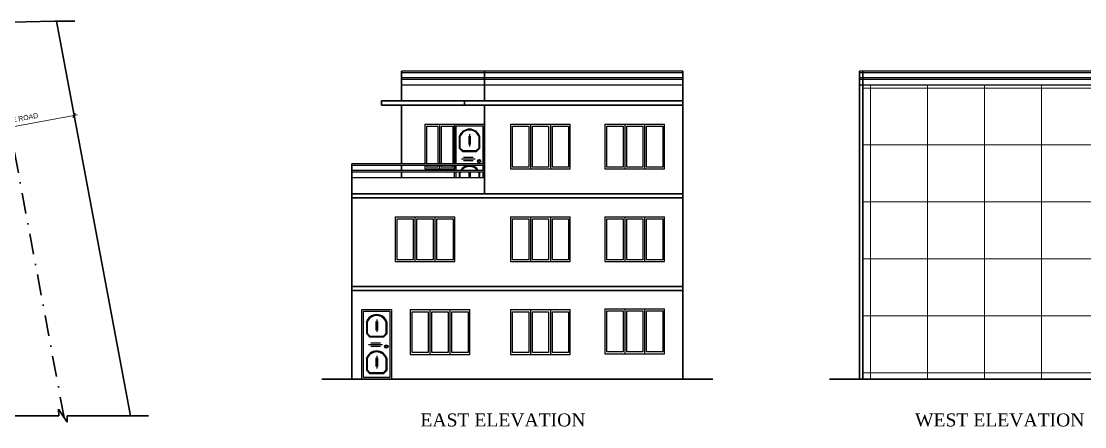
# Model space of a CAD drawing. Header units: inches. Extents: x 45643 to 67490, y -6777 to -1282.
# Drawn here: x 59007 to 60290, y -4557 to -4067 of the extents above; entities that cross this region are included whole.
import ezdxf

# ---------------------------------------------------------------- set-up
doc = ezdxf.new("R2010")
doc.units = ezdxf.units.IN
doc.header["$MEASUREMENT"] = 0
doc.linetypes.add('DASHDOT', pattern=[1, 0.5, -0.25, 0, -0.25])
for name, color, linetype, lineweight in [('1', 7, 'Continuous', 25), ('A_hatch', 253, 'Continuous', 5), ('A_Title Text', 105, 'Continuous', 60), ('ELEVATION', 6, 'Continuous', 30)]:
    doc.layers.add(name, color=color, linetype=linetype, lineweight=lineweight)
doc.styles.add('Arial', font='arial.ttf')
doc.styles.get("Standard").update_dxf_attribs({"font": 'times.ttf'})
doc.dimstyles.new('Sudeep', dxfattribs={"dimtxt": 6, "dimasz": 4, "dimexe": 4.5, "dimexo": 4.5, "dimgap": 5, "dimtad": 1, "dimdec": 0, "dimlunit": 4, "dimtxsty": 'Arial', "dimblk": 'OBLIQUE', "dimcen": 250, "dimdle": 4, "dimclrd": 86, "dimclre": 5, "dimclrt": 1, "dimadec": 0, "dimazin": 0, "dimtfac": 1, "dimtdec": 0, "dimtix": 1, "dimtmove": 1, "dimatfit": 3, "dimldrblk": 'OBLIQUE', "dimfxl": 4.5, "dimfxlon": 1, "dimfrac": 2, "dimlwd": 15, "dimlwe": 13, "dimarcsym": 0})

# ---------------------------------------------------------------- blocks, each defined once
blk = doc.blocks.new('_Oblique')
at = {"color": 0, "linetype": 'ByBlock', "lineweight": -2}
blk.add_line((-0.5, -0.5), (0.5, 0.5), dxfattribs=at)
blk = doc.blocks.new('*D624')
at = {"layer": 'A_Title Text', "color": 86, "lineweight": 15, "transparency": 16777216}
blk.add_line((58911.3, -4210.4), (59074.4, -4179.9), dxfattribs=at)
at = {"layer": 'A_Title Text', "color": 5, "lineweight": 13, "transparency": 16777216}
for p, q in [((59069.7, -4176.2), (59071.3, -4185.1)), ((58914.4, -4205.3), (58916, -4214.1))]:
    blk.add_line(p, q, dxfattribs=at)
at = {"layer": 'Defpoints', "color": 0, "transparency": 16777216}
for p in [(59051.1, -4077.2), (58895.8, -4106.2), (59070.5, -4180.7)]:
    blk.add_point(p, dxfattribs=at)
at = {"layer": 'A_Title Text', "color": 86, "lineweight": 15, "transparency": 16777216, "xscale": 4, "yscale": 4, "zscale": 4}
for p, rotation in [((59070.5, -4180.7), 10.59254933067285), ((58915.2, -4209.7), 190.5925493306728)]:
    blk.add_blockref('_Oblique', p, dxfattribs=dict(at, rotation=rotation))
at = {"layer": 'A_Title Text', "color": 1, "transparency": 16777216, "insert": (58991.4, -4187.2), "char_height": 6, "width": 94.95, "attachment_point": 5, "rotation": 10.5925, "style": 'Arial'}
blk.add_mtext('13\'-2" WIDE ROAD', dxfattribs=at)

msp = doc.modelspace()

# ---------------------------------------------------------------- hatches: boundary and pattern name
at = {"layer": 'A_hatch', "ltscale": 5}
h = msp.add_hatch(dxfattribs=at)
h.set_pattern_fill('ANSI37', color=11, scale=550, angle=45)
h.set_pattern_definition([(90, (-2324.59, -4491.416), (-68.75, 0), []), (180, (-2324.59, -4491.416), (-7e-15, -68.75), [])])
h.paths.add_polyline_path([(60357.7, -4275.2), (60357.7, -4168.2), (60377.6, -4168.2), (60377.6, -4163.2), (60357.7, -4163.2), (60357.7, -4144.2), (60022.2, -4144.2), (60022.2, -4163.2), (60022.2, -4275.2), (60022.2, -4387.2), (60022.2, -4499.2), (60357.7, -4499.2), (60357.7, -4387.2)])

# ---------------------------------------------------------------- linework, layer by layer
at = {"color": 5}
for p, q in [((59493.5, -4191.2), (59529.5, -4191.2)), ((59493.5, -4191.2), (59493.5, -4239.2)), ((59511.5, -4191.2), (59511.5, -4239.2)), ((59529.5, -4191.2), (59529.5, -4239.2)), ((59597.2, -4191.2), (59669.2, -4191.2)), ((59597.2, -4191.2), (59597.2, -4245.2)), ((59621.2, -4191.2), (59621.2, -4245.2)), ((59645.2, -4191.2), (59645.2, -4245.2)), ((59669.2, -4245.2), (59669.2, -4191.2)), ((59710.9, -4191.2), (59782.9, -4191.2)), ((59710.9, -4191.2), (59710.9, -4245.2)), ((59734.9, -4191.2), (59734.9, -4245.2)), ((59758.9, -4191.2), (59758.9, -4245.2)), ((59782.9, -4245.2), (59782.9, -4191.2)), ((59493.5, -4241.2), (59493.5, -4245.2)), ((59493.5, -4245.2), (59529.5, -4245.2)), ((59511.5, -4241.2), (59511.5, -4245.2)), ((59529.5, -4241.2), (59529.5, -4245.2)), ((59597.2, -4245.2), (59669.2, -4245.2)), ((59710.9, -4245.2), (59782.9, -4245.2)), ((59457.8, -4303.2), (59529.8, -4303.2)), ((59457.8, -4303.2), (59457.8, -4357.2)), ((59481.8, -4303.2), (59481.8, -4357.2)), ((59505.8, -4303.2), (59505.8, -4357.2)), ((59529.8, -4357.2), (59529.8, -4303.2)), ((59597.2, -4303.2), (59669.2, -4303.2)), ((59597.2, -4303.2), (59597.2, -4357.2)), ((59621.2, -4303.2), (59621.2, -4357.2)), ((59645.2, -4303.2), (59645.2, -4357.2)), ((59669.2, -4357.2), (59669.2, -4303.2)), ((59710.9, -4303.2), (59782.9, -4303.2)), ((59710.9, -4303.2), (59710.9, -4357.2)), ((59734.9, -4303.2), (59734.9, -4357.2)), ((59758.9, -4303.2), (59758.9, -4357.2)), ((59782.9, -4357.2), (59782.9, -4303.2)), ((59457.8, -4357.2), (59529.8, -4357.2)), ((59597.2, -4357.2), (59669.2, -4357.2)), ((59710.9, -4357.2), (59782.9, -4357.2)), ((59475.8, -4415.2), (59547.8, -4415.2)), ((59475.8, -4415.2), (59475.8, -4469.2)), ((59499.8, -4415.2), (59499.8, -4469.2)), ((59523.8, -4415.2), (59523.8, -4469.2)), ((59547.8, -4469.2), (59547.8, -4415.2)), ((59597.2, -4415.2), (59669.2, -4415.2)), ((59597.2, -4415.2), (59597.2, -4469.2)), ((59621.2, -4415.2), (59621.2, -4469.2)), ((59645.2, -4415.2), (59645.2, -4469.2)), ((59669.2, -4469.2), (59669.2, -4415.2)), ((59710.9, -4414.4), (59782.9, -4414.4)), ((59710.9, -4414.4), (59710.9, -4468.4)), ((59734.9, -4414.4), (59734.9, -4468.4)), ((59758.9, -4414.4), (59758.9, -4468.4)), ((59782.9, -4468.4), (59782.9, -4414.4)), ((59475.8, -4469.2), (59547.8, -4469.2)), ((59597.2, -4469.2), (59669.2, -4469.2)), ((59710.9, -4468.4), (59782.9, -4468.4))]:
    msp.add_line(p, q, dxfattribs=at)
at = {"color": 40, "ltscale": 5}
for p, q in [((59535.1, -4206.7), (59535.1, -4220.2)), ((59536.1, -4206.7), (59536.1, -4219.8)), ((59546.6, -4205.6), (59546.6, -4215.9)), ((59547.6, -4203.2), (59547.6, -4218.2)), ((59548.6, -4205.6), (59548.6, -4215.9)), ((59559.1, -4219.8), (59559.1, -4206.7)), ((59560.1, -4220.2), (59560.1, -4206.7)), ((59539.1, -4224.2), (59535.1, -4220.2)), ((59539.5, -4223.2), (59536.1, -4219.8)), ((59555.6, -4223.2), (59559.1, -4219.8)), ((59556.1, -4224.2), (59560.1, -4220.2)), ((59537.8, -4233.3), (59554.6, -4233.3)), ((59539.1, -4224.2), (59556.1, -4224.2)), ((59539.1, -4224.2), (59556.1, -4224.2)), ((59539.5, -4223.2), (59555.6, -4223.2)), ((59540.4, -4231.3), (59552.2, -4231.3)), ((59540.4, -4235.3), (59552.2, -4235.3)), ((59535.1, -4250.7), (59535.1, -4256.2)), ((59536.1, -4250.7), (59536.1, -4256.2)), ((59546.6, -4249.6), (59546.6, -4256.2)), ((59547.6, -4249.2), (59547.6, -4256.2)), ((59548.6, -4249.6), (59548.6, -4256.2)), ((59559.1, -4256.2), (59559.1, -4250.7)), ((59560.1, -4256.2), (59560.1, -4250.7)), ((59435.6, -4427.2), (59435.6, -4442.2)), ((59423.1, -4430.7), (59423.1, -4444.2)), ((59424.1, -4430.7), (59424.1, -4443.8)), ((59434.6, -4429.6), (59434.6, -4439.9)), ((59436.6, -4429.6), (59436.6, -4439.9)), ((59447.1, -4443.8), (59447.1, -4430.7)), ((59448.1, -4444.2), (59448.1, -4430.7)), ((59427.1, -4448.2), (59423.1, -4444.2)), ((59427.5, -4447.2), (59424.1, -4443.8)), ((59427.1, -4448.2), (59444.1, -4448.2)), ((59427.1, -4448.2), (59444.1, -4448.2)), ((59427.5, -4447.2), (59443.6, -4447.2)), ((59443.6, -4447.2), (59447.1, -4443.8)), ((59444.1, -4448.2), (59448.1, -4444.2)), ((59425.8, -4457.3), (59442.6, -4457.3)), ((59428.4, -4455.3), (59440.2, -4455.3)), ((59428.4, -4459.3), (59440.2, -4459.3)), ((59423.1, -4474.7), (59423.1, -4488.2)), ((59424.1, -4474.7), (59424.1, -4487.8)), ((59434.6, -4473.6), (59434.6, -4483.9)), ((59435.6, -4471.2), (59435.6, -4486.2)), ((59436.6, -4473.6), (59436.6, -4483.9)), ((59447.1, -4487.8), (59447.1, -4474.7)), ((59448.1, -4488.2), (59448.1, -4474.7)), ((59427.1, -4492.2), (59423.1, -4488.2)), ((59427.5, -4491.2), (59424.1, -4487.8)), ((59427.1, -4492.2), (59444.1, -4492.2)), ((59427.1, -4492.2), (59444.1, -4492.2)), ((59427.5, -4491.2), (59443.6, -4491.2)), ((59443.6, -4491.2), (59447.1, -4487.8)), ((59444.1, -4492.2), (59448.1, -4488.2))]:
    msp.add_line(p, q, dxfattribs=at)
at = {"color": 5}
for points in [[(59496, -4239.2), (59496, -4193.7), (59509.5, -4193.7), (59509.5, -4239.2)], [(59514, -4239.2), (59514, -4193.7), (59527.5, -4193.7), (59527.5, -4239.2)], [(59509.5, -4241.2), (59509.5, -4243.1), (59496, -4243.1), (59496, -4241.2)], [(59527.5, -4241.2), (59527.5, -4243.1), (59514, -4243.1), (59514, -4241.2)]]:
    msp.add_lwpolyline(points, dxfattribs=at)
for points in [[(59599.6, -4193.7), (59619.1, -4193.7), (59619.1, -4243.1), (59599.6, -4243.1)], [(59623.6, -4193.7), (59643.1, -4193.7), (59643.1, -4243.1), (59623.6, -4243.1)], [(59647.6, -4193.7), (59667.1, -4193.7), (59667.1, -4243.1), (59647.6, -4243.1)], [(59713.3, -4193.7), (59732.9, -4193.7), (59732.9, -4243.1), (59713.3, -4243.1)], [(59737.3, -4193.7), (59756.9, -4193.7), (59756.9, -4243.1), (59737.3, -4243.1)], [(59761.3, -4193.7), (59780.9, -4193.7), (59780.9, -4243.1), (59761.3, -4243.1)], [(59460.2, -4305.7), (59479.8, -4305.7), (59479.8, -4355.1), (59460.2, -4355.1)], [(59484.2, -4305.7), (59503.8, -4305.7), (59503.8, -4355.1), (59484.2, -4355.1)], [(59508.2, -4305.7), (59527.8, -4305.7), (59527.8, -4355.1), (59508.2, -4355.1)], [(59599.6, -4305.7), (59619.1, -4305.7), (59619.1, -4355.1), (59599.6, -4355.1)], [(59623.6, -4305.7), (59643.1, -4305.7), (59643.1, -4355.1), (59623.6, -4355.1)], [(59647.6, -4305.7), (59667.1, -4305.7), (59667.1, -4355.1), (59647.6, -4355.1)], [(59713.3, -4305.7), (59732.9, -4305.7), (59732.9, -4355.1), (59713.3, -4355.1)], [(59737.3, -4305.7), (59756.9, -4305.7), (59756.9, -4355.1), (59737.3, -4355.1)], [(59761.3, -4305.7), (59780.9, -4305.7), (59780.9, -4355.1), (59761.3, -4355.1)], [(59478.2, -4417.7), (59497.8, -4417.7), (59497.8, -4467.1), (59478.2, -4467.1)], [(59502.2, -4417.7), (59521.8, -4417.7), (59521.8, -4467.1), (59502.2, -4467.1)], [(59526.2, -4417.7), (59545.8, -4417.7), (59545.8, -4467.1), (59526.2, -4467.1)], [(59599.6, -4417.7), (59619.1, -4417.7), (59619.1, -4467.1), (59599.6, -4467.1)], [(59623.6, -4417.7), (59643.1, -4417.7), (59643.1, -4467.1), (59623.6, -4467.1)], [(59647.6, -4417.7), (59667.1, -4417.7), (59667.1, -4467.1), (59647.6, -4467.1)], [(59713.3, -4416.8), (59732.9, -4416.8), (59732.9, -4466.2), (59713.3, -4466.2)], [(59737.3, -4416.8), (59756.9, -4416.8), (59756.9, -4466.2), (59737.3, -4466.2)], [(59761.3, -4416.8), (59780.9, -4416.8), (59780.9, -4466.2), (59761.3, -4466.2)]]:
    msp.add_lwpolyline(points, close=True, dxfattribs=at)
at = {"color": 40, "ltscale": 5}
for centre, radius, start, end in [((59547.6, -4210.2), 13, 15.5303, 164.4697), ((59547.6, -4210.3), 12, 17.0615, 162.9385), ((59547.6, -4254.2), 13, 32.5153, 147.4847), ((59547.6, -4254.3), 12, 35.7572, 144.2428), ((59547.6, -4254.2), 13, 157.4576, 164.4697), ((59547.6, -4254.3), 12, 155.2858, 162.9385), ((59547.6, -4254.3), 12, 17.0615, 24.7142), ((59547.6, -4254.2), 13, 15.5303, 22.5424), ((59435.6, -4434.2), 13, 15.5303, 164.4697), ((59435.6, -4434.3), 12, 17.0615, 162.9385), ((59435.6, -4478.2), 13, 15.5303, 164.4697), ((59435.6, -4478.3), 12, 17.0615, 162.9385)]:
    msp.add_arc(centre, radius, start, end, dxfattribs=at)
at = {"layer": '1', "color": 11, "ltscale": 5}
for p, q in [((59805.1, -4127.2), (59465.5, -4127.2)), ((59805.1, -4129.2), (59465.5, -4129.2)), ((60357.7, -4127.2), (60018.2, -4127.2)), ((60357.7, -4129.2), (60018.2, -4129.2)), ((59805.1, -4135.2), (59465.5, -4135.2)), ((59805.1, -4137.2), (59465.5, -4137.2)), ((59805.1, -4144.2), (59465.5, -4144.2)), ((60357.7, -4135.2), (60018.2, -4135.2)), ((60357.7, -4137.2), (60018.2, -4137.2)), ((60357.7, -4144.2), (60018.2, -4144.2)), ((59565.5, -4239.2), (59405.5, -4239.2)), ((59565.5, -4241.2), (59405.5, -4241.2)), ((59565.5, -4247.2), (59405.5, -4247.2)), ((59565.5, -4249.2), (59405.5, -4249.2)), ((59565.5, -4256.2), (59405.5, -4256.2))]:
    msp.add_line(p, q, dxfattribs=at)
at = {"layer": '1', "color": 2, "ltscale": 5}
for points in [[(59529.5, -4239.2), (59529.5, -4191.2), (59565.5, -4191.2), (59565.5, -4256.2)], [(59531.5, -4239.2), (59531.5, -4193.2), (59563.5, -4193.2), (59563.5, -4239.2)], [(59529.5, -4247.2), (59529.5, -4241.2)], [(59531.5, -4247.2), (59531.5, -4241.2)], [(59563.5, -4241.2), (59563.5, -4247.2)], [(59529.5, -4256.2), (59529.5, -4249.2)], [(59531.5, -4256.2), (59531.5, -4249.2)], [(59563.5, -4249.2), (59563.5, -4256.2)]]:
    msp.add_lwpolyline(points, dxfattribs=at)
for points in [[(59417.5, -4415.2), (59453.5, -4415.2), (59453.5, -4499.2), (59417.5, -4499.2)], [(59419.5, -4417.2), (59451.5, -4417.2), (59451.5, -4497.2), (59419.5, -4497.2)]]:
    msp.add_lwpolyline(points, close=True, dxfattribs=at)
at = {"layer": '1', "color": 21, "ltscale": 5}
for centre, radius in [((59559.2, -4235.8), 2.07), ((59559.2, -4235.8), 1.19), ((59447.2, -4459.8), 2.07), ((59447.2, -4459.8), 1.19)]:
    msp.add_circle(centre, radius, dxfattribs=at)
at = {"layer": 'ELEVATION'}
for p, q in [((58973.3, -4068.6), (59047.2, -4067)), ((59047.2, -4067), (59071.2, -4067)), ((59138.3, -4543.3), (59049.2, -4067)), ((59465.5, -4163.2), (59465.5, -4127.2)), ((59565.5, -4163.2), (59565.5, -4127.2)), ((59805.1, -4163.2), (59805.1, -4127.2)), ((60018.2, -4163.2), (60018.2, -4127.2)), ((60022.2, -4163.2), (60022.2, -4127.2)), ((59441.5, -4163.2), (59805.1, -4163.2)), ((59441.5, -4168.2), (59441.5, -4163.2)), ((59441.5, -4168.2), (59805.1, -4168.2)), ((59465.5, -4239.2), (59465.5, -4168.2)), ((59541.5, -4168.2), (59541.5, -4163.2)), ((59565.5, -4275.2), (59565.5, -4168.2)), ((59805.1, -4275.2), (59805.1, -4163.2)), ((60018.2, -4275.2), (60018.2, -4163.2)), ((60022.2, -4275.2), (60022.2, -4163.2)), ((59405.5, -4280.2), (59405.5, -4239.2)), ((59465.5, -4247.2), (59465.5, -4241.2)), ((59465.5, -4256.2), (59465.5, -4249.2)), ((59405.5, -4275.2), (59805.1, -4275.2)), ((59405.5, -4387.2), (59405.5, -4275.2)), ((59405.5, -4280.2), (59805.1, -4280.2)), ((59805.1, -4387.2), (59805.1, -4275.2)), ((60018.2, -4387.2), (60018.2, -4275.2)), ((60022.2, -4387.2), (60022.2, -4275.2)), ((59405.5, -4387.2), (59805.1, -4387.2)), ((59405.5, -4499.2), (59405.5, -4387.2)), ((59805.1, -4499.2), (59805.1, -4387.2)), ((60018.2, -4499.2), (60018.2, -4387.2)), ((60022.2, -4499.2), (60022.2, -4387.2)), ((59405.5, -4392.2), (59805.1, -4392.2)), ((59405.5, -4499.2), (59369.5, -4499.2)), ((59405.5, -4499.2), (59805.1, -4499.2)), ((59805.1, -4499.2), (59841.1, -4499.2)), ((60018.2, -4499.2), (59982.2, -4499.2)), ((60417.7, -4499.2), (60018.2, -4499.2)), ((58977.6, -4543.3), (59051.8, -4543.3)), ((59051.6, -4535.4), (59062.2, -4551.1)), ((59051.6, -4535.4), (59051.8, -4543.3)), ((59062.1, -4543.3), (59136.3, -4543.3)), ((59062.2, -4551.1), (59062.1, -4543.3)), ((59136.3, -4543.3), (59160.3, -4543.3))]:
    msp.add_line(p, q, dxfattribs=at)
at = {"layer": 'ELEVATION', "linetype": 'DASHDOT', "ltscale": 50}
msp.add_line((59058.3, -4545.3), (58969.6, -4070.7), dxfattribs=at)

# ---------------------------------------------------------------- texts
at = {"char_height": 15.677, "width": 236.131, "attachment_point": 3}
for s, insert in [('{\\fTimes New Roman|b0|i0|c0|p18;EAST ELEVATION}', (59687.6, -4540.6)), ('{\\fTimes New Roman|b0|i0|c0|p18;WEST ELEVATION}', (60289.8, -4540.6))]:
    msp.add_mtext(s, dxfattribs=dict(at, insert=insert))

# ---------------------------------------------------------------- dimensions: what is measured, and where the dimension line sits
at = {"layer": 'A_Title Text'}
dim = msp.add_aligned_dim(p1=(58895.8, -4106.2), p2=(59051.1, -4077.2), distance=-105.3, text='<> WIDE ROAD', dimstyle='Sudeep', dxfattribs=at)
dim.commit()
dim.dimension.update_dxf_attribs({"geometry": '*D624', "text_midpoint": (58991.4, -4187.2)})

doc.saveas('drawing.dxf')
